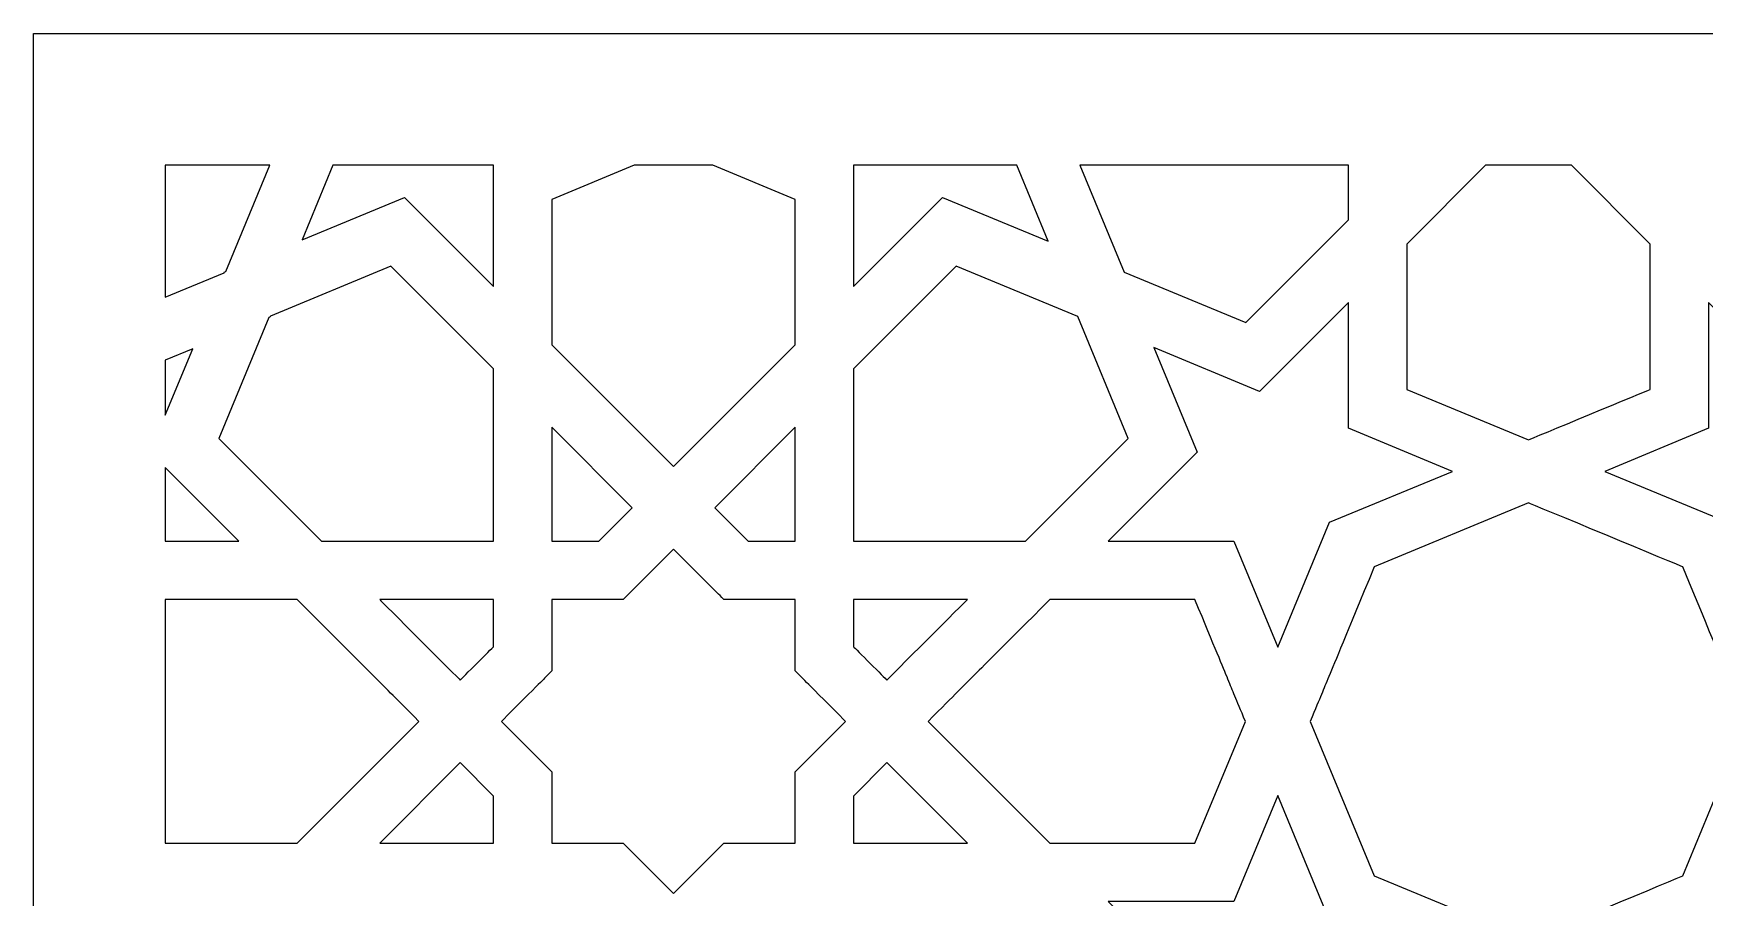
# Model space of a CAD drawing. Header units: millimetres. Extents: x -71 to 72, y -100 to 100.
# Drawn here: x -71.26 to -33.94, y 80.87 to 100.16 of the extents above; entities that cross this region are included whole.
import ezdxf

# ---------------------------------------------------------------- set-up
doc = ezdxf.new("R2010")
doc.units = ezdxf.units.MM
doc.header["$MEASUREMENT"] = 0
doc.layers.add('layer 1', color=7, linetype='Continuous')

msp = doc.modelspace()

# ---------------------------------------------------------------- linework, layer by layer
at = {"layer": 'layer 1', "color": 250}
for points, knots in [([(-71.2611, 100.1639), (-71.2611, 100.1639), (-71.2611, -99.8361), (-71.2611, -99.8361), (-71.2611, -99.8361), (-71.2611, -99.8361), (71.5959, -99.8361), (71.5959, -99.8361), (71.5959, -99.8361), (71.5959, -99.8361), (71.5959, 100.1639), (71.5959, 100.1639), (71.5959, 100.1639), (71.5959, 100.1639), (-71.2611, 100.1639), (-71.2611, 100.1639)], [0, 0, 0, 0, 0.2, 0.2, 0.2, 0.2, 0.4, 0.4, 0.4, 0.4, 0.6, 0.6, 0.6, 0.6, 1, 1, 1, 1]), ([(-68.3158, 97.2185), (-68.3158, 97.2185), (-65.9816, 97.2185), (-65.9816, 97.2185), (-65.9816, 97.2185), (-65.9816, 97.2185), (-66.9619, 94.85), (-66.9619, 94.85), (-66.9619, 94.85), (-66.9619, 94.85), (-66.9933, 94.8369), (-66.9933, 94.8369), (-66.9933, 94.8369), (-66.9933, 94.8369), (-67.0004, 94.82), (-67.0004, 94.82), (-67.0004, 94.82), (-67.0004, 94.82), (-68.3158, 94.2749), (-68.3158, 94.2749), (-68.3158, 94.2749), (-68.3158, 94.2749), (-68.3158, 97.2185), (-68.3158, 97.2185)], [0, 0, 0, 0, 0.1428571, 0.1428571, 0.1428571, 0.1428571, 0.2857143, 0.2857143, 0.2857143, 0.2857143, 0.4285714, 0.4285714, 0.4285714, 0.4285714, 0.5714286, 0.5714286, 0.5714286, 0.5714286, 0.7142857, 0.7142857, 0.7142857, 0.7142857, 1, 1, 1, 1]), ([(-64.5725, 97.2185), (-64.5725, 97.2185), (-60.9863, 97.2185), (-60.9863, 97.2185), (-60.9863, 97.2185), (-60.9863, 96.8802), (-60.9863, 94.8528), (-60.9863, 94.5145), (-60.9863, 94.5145), (-60.9863, 94.5145), (-62.9739, 96.5031), (-62.9739, 96.5031), (-62.9739, 96.5031), (-62.9739, 96.5031), (-65.2611, 95.5548), (-65.2611, 95.5548), (-65.2611, 95.5548), (-65.2611, 95.5548), (-64.5725, 97.2185), (-64.5725, 97.2185)], [0, 0, 0, 0, 0.1666667, 0.1666667, 0.1666667, 0.1666667, 0.3333333, 0.3333333, 0.3333333, 0.3333333, 0.5, 0.5, 0.5, 0.5, 0.6666667, 0.6666667, 0.6666667, 0.6666667, 1, 1, 1, 1]), ([(-59.6845, 96.4562), (-59.6845, 96.4562), (-57.8459, 97.2185), (-57.8459, 97.2185), (-57.8459, 97.2185), (-57.8459, 97.2185), (-56.0882, 97.2185), (-56.0882, 97.2185), (-56.0882, 97.2185), (-56.0882, 97.2185), (-54.2492, 96.4562), (-54.2492, 96.4562), (-54.2492, 96.4562), (-54.2492, 96.4562), (-54.2492, 93.2117), (-54.2492, 93.2117), (-54.2492, 93.2117), (-54.2492, 93.2117), (-56.967, 90.491), (-56.967, 90.491), (-56.967, 90.491), (-56.967, 90.491), (-59.6845, 93.2117), (-59.6845, 93.2117), (-59.6845, 93.2117), (-59.6845, 93.2117), (-59.6845, 96.4562), (-59.6845, 96.4562)], [0, 0, 0, 0, 0.125, 0.125, 0.125, 0.125, 0.25, 0.25, 0.25, 0.25, 0.375, 0.375, 0.375, 0.375, 0.5, 0.5, 0.5, 0.5, 0.625, 0.625, 0.625, 0.625, 0.75, 0.75, 0.75, 0.75, 1, 1, 1, 1]), ([(-52.9472, 97.2185), (-52.9472, 97.2185), (-49.3001, 97.2185), (-49.3001, 97.2185), (-49.3001, 97.2185), (-49.3001, 97.2185), (-48.5991, 95.5245), (-48.5991, 95.5245), (-48.5991, 95.5245), (-48.5991, 95.5245), (-50.9601, 96.5031), (-50.9601, 96.5031), (-50.9601, 96.5031), (-50.9601, 96.5031), (-52.9472, 94.5145), (-52.9472, 94.5145), (-52.9472, 94.5145), (-52.9472, 94.8623), (-52.9472, 96.9176), (-52.9472, 97.2185)], [0, 0, 0, 0, 0.1666667, 0.1666667, 0.1666667, 0.1666667, 0.3333333, 0.3333333, 0.3333333, 0.3333333, 0.5, 0.5, 0.5, 0.5, 0.6666667, 0.6666667, 0.6666667, 0.6666667, 1, 1, 1, 1]), ([(-41.8936, 97.2185), (-41.8936, 97.2185), (-41.8936, 96.0007), (-41.8936, 96.0007), (-41.8936, 96.0007), (-41.8936, 96.0007), (-44.186, 93.7066), (-44.186, 93.7066), (-44.186, 93.7066), (-44.186, 93.7066), (-46.9037, 94.8334), (-46.9037, 94.8334), (-46.9037, 94.8334), (-46.9037, 94.8334), (-47.8907, 97.2185), (-47.8907, 97.2185), (-47.8907, 97.2185), (-47.8907, 97.2185), (-41.8936, 97.2185), (-41.8936, 97.2185)], [0, 0, 0, 0, 0.1666667, 0.1666667, 0.1666667, 0.1666667, 0.3333333, 0.3333333, 0.3333333, 0.3333333, 0.5, 0.5, 0.5, 0.5, 0.6666667, 0.6666667, 0.6666667, 0.6666667, 1, 1, 1, 1]), ([(-40.5916, 95.461), (-40.5916, 95.461), (-38.8358, 97.2185), (-38.8358, 97.2185), (-38.8358, 97.2185), (-38.8358, 97.2185), (-36.912, 97.2185), (-36.912, 97.2185), (-36.912, 97.2185), (-36.912, 97.2185), (-35.1561, 95.461), (-35.1561, 95.461), (-35.1561, 95.461), (-35.1561, 95.461), (-35.1561, 92.2161), (-35.1561, 92.2161), (-35.1561, 92.2161), (-35.198, 92.1985), (-37.8321, 91.107), (-37.8739, 91.0897), (-37.8739, 91.0897), (-37.8739, 91.0897), (-40.5916, 92.2161), (-40.5916, 92.2161), (-40.5916, 92.2161), (-40.5916, 92.2161), (-40.5916, 95.461), (-40.5916, 95.461)], [0, 0, 0, 0, 0.125, 0.125, 0.125, 0.125, 0.25, 0.25, 0.25, 0.25, 0.375, 0.375, 0.375, 0.375, 0.5, 0.5, 0.5, 0.5, 0.625, 0.625, 0.625, 0.625, 0.75, 0.75, 0.75, 0.75, 1, 1, 1, 1]), ([(-65.9658, 93.8527), (-65.9658, 93.8527), (-63.2788, 94.966), (-63.2788, 94.966), (-63.2788, 94.966), (-63.2788, 94.966), (-60.9863, 92.6719), (-60.9863, 92.6719), (-60.9863, 92.6719), (-60.9863, 92.6719), (-60.9863, 88.8252), (-60.9863, 88.8252), (-60.9863, 88.8252), (-60.9863, 88.8252), (-64.8299, 88.8252), (-64.8299, 88.8252), (-64.8299, 88.8252), (-64.8299, 88.8252), (-67.1225, 91.1193), (-67.1225, 91.1193), (-67.1225, 91.1193), (-67.1225, 91.1193), (-66.0035, 93.8227), (-66.0035, 93.8227), (-66.0035, 93.8227), (-66.0035, 93.8227), (-65.9729, 93.8357), (-65.9729, 93.8357), (-65.9729, 93.8357), (-65.9729, 93.8357), (-65.9658, 93.8527), (-65.9658, 93.8527)], [0, 0, 0, 0, 0.1111111, 0.1111111, 0.1111111, 0.1111111, 0.2222222, 0.2222222, 0.2222222, 0.2222222, 0.3333333, 0.3333333, 0.3333333, 0.3333333, 0.4444444, 0.4444444, 0.4444444, 0.4444444, 0.5555556, 0.5555556, 0.5555556, 0.5555556, 0.6666667, 0.6666667, 0.6666667, 0.6666667, 0.7777778, 0.7777778, 0.7777778, 0.7777778, 1, 1, 1, 1]), ([(-52.9472, 92.6719), (-52.9472, 92.6719), (-50.6549, 94.966), (-50.6549, 94.966), (-50.6549, 94.966), (-50.6549, 94.966), (-47.9373, 93.8396), (-47.9373, 93.8396), (-47.9373, 93.8396), (-47.9373, 93.8396), (-46.8117, 91.1193), (-46.8117, 91.1193), (-46.8117, 91.1193), (-46.8117, 91.1193), (-49.104, 88.8252), (-49.104, 88.8252), (-49.104, 88.8252), (-49.104, 88.8252), (-52.9472, 88.8252), (-52.9472, 88.8252), (-52.9472, 88.8252), (-52.9472, 88.8252), (-52.9472, 92.6719), (-52.9472, 92.6719)], [0, 0, 0, 0, 0.1428571, 0.1428571, 0.1428571, 0.1428571, 0.2857143, 0.2857143, 0.2857143, 0.2857143, 0.4285714, 0.4285714, 0.4285714, 0.4285714, 0.5714286, 0.5714286, 0.5714286, 0.5714286, 0.7142857, 0.7142857, 0.7142857, 0.7142857, 1, 1, 1, 1]), ([(-46.2419, 93.1482), (-46.2419, 93.1482), (-43.8802, 92.1696), (-43.8802, 92.1696), (-43.8802, 92.1696), (-43.8802, 92.1696), (-41.8936, 94.1582), (-41.8936, 94.1582), (-41.8936, 94.1582), (-41.8936, 94.1582), (-41.8936, 91.3455), (-41.8936, 91.3455), (-41.8936, 91.3455), (-41.8936, 91.3455), (-39.575, 90.3845), (-39.575, 90.3845), (-39.575, 90.3845), (-39.575, 90.3845), (-42.3158, 89.2479), (-42.3158, 89.2479), (-42.3158, 89.2479), (-42.3158, 89.2479), (-43.4717, 86.4553), (-43.4717, 86.4553), (-43.4717, 86.4553), (-43.4717, 86.4553), (-44.4527, 88.8252), (-44.4527, 88.8252), (-44.4527, 88.8252), (-44.4527, 88.8252), (-47.2628, 88.8252), (-47.2628, 88.8252), (-47.2628, 88.8252), (-47.2628, 88.8252), (-45.2757, 90.8131), (-45.2757, 90.8131), (-45.2757, 90.8131), (-45.2757, 90.8131), (-46.2419, 93.1482), (-46.2419, 93.1482)], [0, 0, 0, 0, 0.0909091, 0.0909091, 0.0909091, 0.0909091, 0.1818182, 0.1818182, 0.1818182, 0.1818182, 0.2727273, 0.2727273, 0.2727273, 0.2727273, 0.3636364, 0.3636364, 0.3636364, 0.3636364, 0.4545455, 0.4545455, 0.4545455, 0.4545455, 0.5454545, 0.5454545, 0.5454545, 0.5454545, 0.6363636, 0.6363636, 0.6363636, 0.6363636, 0.7272727, 0.7272727, 0.7272727, 0.7272727, 0.8181818, 0.8181818, 0.8181818, 0.8181818, 1, 1, 1, 1]), ([(-33.8547, 94.1582), (-33.8547, 94.1582), (-31.8671, 92.1696), (-31.8671, 92.1696), (-31.8671, 92.1696), (-31.8671, 92.1696), (-29.5797, 93.1178), (-29.5797, 93.1178), (-29.5797, 93.1178), (-29.5797, 93.1178), (-30.5329, 90.8131), (-30.5329, 90.8131), (-30.5329, 90.8131), (-30.5329, 90.8131), (-28.5464, 88.8252), (-28.5464, 88.8252), (-28.5464, 88.8252), (-28.5464, 88.8252), (-31.3559, 88.8252), (-31.3559, 88.8252), (-31.3559, 88.8252), (-31.3559, 88.8252), (-32.3063, 86.529), (-32.3063, 86.529), (-32.3063, 86.529), (-32.3063, 86.529), (-33.4317, 89.2479), (-33.4317, 89.2479), (-33.4317, 89.2479), (-33.4317, 89.2479), (-36.1731, 90.3845), (-36.1731, 90.3845), (-36.1731, 90.3845), (-36.1731, 90.3845), (-33.8547, 91.3455), (-33.8547, 91.3455), (-33.8547, 91.3455), (-33.8547, 91.3455), (-33.8547, 94.1582), (-33.8547, 94.1582)], [0, 0, 0, 0, 0.0909091, 0.0909091, 0.0909091, 0.0909091, 0.1818182, 0.1818182, 0.1818182, 0.1818182, 0.2727273, 0.2727273, 0.2727273, 0.2727273, 0.3636364, 0.3636364, 0.3636364, 0.3636364, 0.4545455, 0.4545455, 0.4545455, 0.4545455, 0.5454545, 0.5454545, 0.5454545, 0.5454545, 0.6363636, 0.6363636, 0.6363636, 0.6363636, 0.7272727, 0.7272727, 0.7272727, 0.7272727, 0.8181818, 0.8181818, 0.8181818, 0.8181818, 1, 1, 1, 1]), ([(-68.3158, 92.8645), (-68.3158, 92.8645), (-67.7046, 93.1178), (-67.7046, 93.1178), (-67.7046, 93.1178), (-67.7046, 93.1178), (-68.3158, 91.6404), (-68.3158, 91.6404), (-68.3158, 91.6404), (-68.3158, 91.6404), (-68.3158, 92.8645), (-68.3158, 92.8645)], [0, 0, 0, 0, 0.25, 0.25, 0.25, 0.25, 0.5, 0.5, 0.5, 0.5, 1, 1, 1, 1]), ([(-59.6845, 91.3691), (-59.6845, 91.3691), (-57.8874, 89.5703), (-57.8874, 89.5703), (-57.8874, 89.5703), (-57.8874, 89.5703), (-58.6318, 88.8252), (-58.6318, 88.8252), (-58.6318, 88.8252), (-58.6318, 88.8252), (-59.6845, 88.8252), (-59.6845, 88.8252), (-59.6845, 88.8252), (-59.6845, 88.8252), (-59.6845, 91.3691), (-59.6845, 91.3691)], [0, 0, 0, 0, 0.2, 0.2, 0.2, 0.2, 0.4, 0.4, 0.4, 0.4, 0.6, 0.6, 0.6, 0.6, 1, 1, 1, 1]), ([(-54.2492, 91.3691), (-54.2492, 91.3691), (-54.2492, 88.8252), (-54.2492, 88.8252), (-54.2492, 88.8252), (-54.2492, 88.8252), (-55.302, 88.8252), (-55.302, 88.8252), (-55.302, 88.8252), (-55.302, 88.8252), (-56.0466, 89.5703), (-56.0466, 89.5703), (-56.0466, 89.5703), (-56.0466, 89.5703), (-54.2492, 91.3691), (-54.2492, 91.3691)], [0, 0, 0, 0, 0.2, 0.2, 0.2, 0.2, 0.4, 0.4, 0.4, 0.4, 0.6, 0.6, 0.6, 0.6, 1, 1, 1, 1]), ([(-68.3158, 90.4709), (-68.3158, 90.4709), (-66.6711, 88.8252), (-66.6711, 88.8252), (-66.6711, 88.8252), (-66.6711, 88.8252), (-68.3158, 88.8252), (-68.3158, 88.8252), (-68.3158, 88.8252), (-68.3158, 88.8252), (-68.3158, 90.4709), (-68.3158, 90.4709)], [0, 0, 0, 0, 0.25, 0.25, 0.25, 0.25, 0.5, 0.5, 0.5, 0.5, 1, 1, 1, 1]), ([(-33.0112, 84.7771), (-33.0112, 84.7771), (-34.4279, 81.3527), (-34.4279, 81.3527), (-34.4279, 81.3527), (-34.4438, 81.346), (-37.8426, 79.9373), (-37.8585, 79.931), (-37.8585, 79.931), (-37.8585, 79.931), (-37.8739, 79.9373), (-37.8739, 79.9373), (-37.8739, 79.9373), (-37.8739, 79.9373), (-37.8893, 79.931), (-37.8893, 79.931), (-37.8893, 79.931), (-37.8893, 79.931), (-41.3202, 81.3527), (-41.3202, 81.3527), (-41.3202, 81.3527), (-41.3202, 81.3527), (-42.7471, 84.8014), (-42.7471, 84.8014), (-42.7471, 84.8014), (-42.2595, 85.9804), (-42.6015, 85.1539), (-41.3199, 88.2509), (-41.3199, 88.2509), (-41.3199, 88.2509), (-37.8739, 89.6793), (-37.8739, 89.6793), (-37.8739, 89.6793), (-37.8321, 89.6617), (-34.4696, 88.2682), (-34.4279, 88.2509), (-34.4279, 88.2509), (-33.5844, 86.2126), (-33.5269, 86.0729), (-33.0112, 84.8261), (-33.0112, 84.8261), (-33.0112, 84.8261), (-33.0214, 84.8014), (-33.0214, 84.8014), (-33.0214, 84.8014), (-33.0214, 84.8014), (-33.0112, 84.7771), (-33.0112, 84.7771)], [0, 0, 0, 0, 0.0769231, 0.0769231, 0.0769231, 0.0769231, 0.1538462, 0.1538462, 0.1538462, 0.1538462, 0.2307692, 0.2307692, 0.2307692, 0.2307692, 0.3076923, 0.3076923, 0.3076923, 0.3076923, 0.3846154, 0.3846154, 0.3846154, 0.3846154, 0.4615385, 0.4615385, 0.4615385, 0.4615385, 0.5384615, 0.5384615, 0.5384615, 0.5384615, 0.6153846, 0.6153846, 0.6153846, 0.6153846, 0.6923077, 0.6923077, 0.6923077, 0.6923077, 0.7692308, 0.7692308, 0.7692308, 0.7692308, 0.8461538, 0.8461538, 0.8461538, 0.8461538, 1, 1, 1, 1]), ([(-59.6845, 85.9286), (-59.6845, 86.8754), (-59.6845, 86.577), (-59.6845, 87.5221), (-59.6845, 87.5221), (-58.744, 87.5221), (-59.0366, 87.5221), (-58.0926, 87.5221), (-58.0926, 87.5221), (-57.809, 87.806), (-57.9895, 87.6251), (-56.967, 88.6488), (-56.967, 88.6488), (-55.9442, 87.6251), (-56.1247, 87.806), (-55.8411, 87.5221), (-55.8411, 87.5221), (-55.8411, 87.5221), (-54.2492, 87.5221), (-54.2492, 87.5221), (-54.2492, 87.5221), (-54.2492, 87.5221), (-54.2492, 85.9293), (-54.2492, 85.9293), (-54.2492, 85.9293), (-53.9871, 85.6665), (-54.206, 85.8855), (-53.1231, 84.8014), (-53.1231, 84.8014), (-53.1231, 84.8014), (-54.2492, 83.675), (-54.2492, 83.675), (-54.2492, 83.675), (-54.2492, 82.7285), (-54.2492, 83.0266), (-54.2492, 82.0822), (-54.2492, 82.0822), (-55.6545, 82.0822), (-55.291, 82.0822), (-55.8414, 82.0822), (-55.8414, 82.0822), (-55.8414, 82.0822), (-56.967, 80.9551), (-56.967, 80.9551), (-56.967, 80.9551), (-56.967, 80.9551), (-58.0923, 82.0822), (-58.0923, 82.0822), (-58.0923, 82.0822), (-58.6431, 82.0822), (-58.2786, 82.0822), (-59.6845, 82.0822), (-59.6845, 82.0822), (-59.6845, 83.0227), (-59.6845, 82.7303), (-59.6845, 83.675), (-59.6845, 83.675), (-59.9684, 83.959), (-59.7874, 83.778), (-60.8103, 84.8014), (-60.8103, 84.8014), (-59.7155, 85.8972), (-59.9597, 85.6527), (-59.6845, 85.9286)], [0, 0, 0, 0, 0.0588235, 0.0588235, 0.0588235, 0.0588235, 0.1176471, 0.1176471, 0.1176471, 0.1176471, 0.1764706, 0.1764706, 0.1764706, 0.1764706, 0.2352941, 0.2352941, 0.2352941, 0.2352941, 0.2941176, 0.2941176, 0.2941176, 0.2941176, 0.3529412, 0.3529412, 0.3529412, 0.3529412, 0.4117647, 0.4117647, 0.4117647, 0.4117647, 0.4705882, 0.4705882, 0.4705882, 0.4705882, 0.5294118, 0.5294118, 0.5294118, 0.5294118, 0.5882353, 0.5882353, 0.5882353, 0.5882353, 0.6470588, 0.6470588, 0.6470588, 0.6470588, 0.7058824, 0.7058824, 0.7058824, 0.7058824, 0.7647059, 0.7647059, 0.7647059, 0.7647059, 0.8235294, 0.8235294, 0.8235294, 0.8235294, 0.8823529, 0.8823529, 0.8823529, 0.8823529, 1, 1, 1, 1]), ([(-68.3158, 87.5221), (-68.3158, 87.5221), (-65.3691, 87.5221), (-65.3691, 87.5221), (-65.3691, 87.5221), (-63.2588, 85.4096), (-63.8489, 86.0002), (-62.6511, 84.8014), (-62.6511, 84.8014), (-62.6511, 84.8014), (-65.3691, 82.0815), (-65.3691, 82.0815), (-65.3691, 82.0815), (-65.3691, 82.0815), (-68.3158, 82.0815), (-68.3158, 82.0815), (-68.3158, 82.0815), (-68.3158, 82.0815), (-68.3158, 87.5221), (-68.3158, 87.5221)], [0, 0, 0, 0, 0.1666667, 0.1666667, 0.1666667, 0.1666667, 0.3333333, 0.3333333, 0.3333333, 0.3333333, 0.5, 0.5, 0.5, 0.5, 0.6666667, 0.6666667, 0.6666667, 0.6666667, 1, 1, 1, 1]), ([(-63.5284, 87.5221), (-63.5284, 87.5221), (-60.9863, 87.5221), (-60.9863, 87.5221), (-60.9863, 87.5221), (-60.9863, 87.5221), (-60.9863, 86.468), (-60.9863, 86.468), (-60.9863, 86.468), (-61.0235, 86.4309), (-61.6937, 85.7596), (-61.7307, 85.7225), (-61.7307, 85.7225), (-61.7674, 85.7592), (-63.4917, 87.485), (-63.5284, 87.5221)], [0, 0, 0, 0, 0.2, 0.2, 0.2, 0.2, 0.4, 0.4, 0.4, 0.4, 0.6, 0.6, 0.6, 0.6, 1, 1, 1, 1]), ([(-52.9472, 87.5221), (-52.9472, 87.5221), (-50.4056, 87.5221), (-50.4056, 87.5221), (-50.4056, 87.5221), (-50.4451, 87.4822), (-52.163, 85.7631), (-52.2027, 85.7232), (-52.2027, 85.7232), (-52.2395, 85.7603), (-52.9106, 86.432), (-52.9472, 86.4687), (-52.9472, 86.4687), (-52.9472, 86.4687), (-52.9472, 87.5221), (-52.9472, 87.5221)], [0, 0, 0, 0, 0.2, 0.2, 0.2, 0.2, 0.4, 0.4, 0.4, 0.4, 0.6, 0.6, 0.6, 0.6, 1, 1, 1, 1]), ([(-45.3224, 87.5221), (-44.417, 85.3338), (-44.6374, 85.8665), (-44.1968, 84.8014), (-44.1968, 84.8014), (-44.1968, 84.8014), (-45.3224, 82.0822), (-45.3224, 82.0822), (-45.3224, 82.0822), (-45.3224, 82.0822), (-48.5645, 82.0822), (-48.5645, 82.0822), (-48.5645, 82.0822), (-48.5645, 82.0822), (-51.2823, 84.8014), (-51.2823, 84.8014), (-51.2823, 84.8014), (-50.006, 86.0792), (-50.6925, 85.392), (-48.5645, 87.5221), (-48.5645, 87.5221), (-48.5645, 87.5221), (-45.3224, 87.5221), (-45.3224, 87.5221)], [0, 0, 0, 0, 0.1428571, 0.1428571, 0.1428571, 0.1428571, 0.2857143, 0.2857143, 0.2857143, 0.2857143, 0.4285714, 0.4285714, 0.4285714, 0.4285714, 0.5714286, 0.5714286, 0.5714286, 0.5714286, 0.7142857, 0.7142857, 0.7142857, 0.7142857, 1, 1, 1, 1]), ([(-61.7307, 83.8807), (-61.7307, 83.8807), (-60.9863, 83.1353), (-60.9863, 83.1353), (-60.9863, 83.1353), (-60.9863, 83.1353), (-60.9863, 82.0822), (-60.9863, 82.0822), (-60.9863, 82.0822), (-60.9863, 82.0822), (-63.5281, 82.0815), (-63.5281, 82.0815), (-63.5281, 82.0815), (-63.5281, 82.0815), (-61.7307, 83.8807), (-61.7307, 83.8807)], [0, 0, 0, 0, 0.2, 0.2, 0.2, 0.2, 0.4, 0.4, 0.4, 0.4, 0.6, 0.6, 0.6, 0.6, 1, 1, 1, 1]), ([(-52.9472, 83.1353), (-52.9472, 83.1353), (-52.203, 83.8807), (-52.203, 83.8807), (-52.203, 83.8807), (-52.203, 83.8807), (-52.2027, 83.88), (-52.2027, 83.88), (-52.2027, 83.88), (-52.2027, 83.88), (-52.2024, 83.8807), (-52.2024, 83.8807), (-52.2024, 83.8807), (-52.2024, 83.8807), (-50.4056, 82.0822), (-50.4056, 82.0822), (-50.4056, 82.0822), (-50.4056, 82.0822), (-52.9472, 82.0822), (-52.9472, 82.0822), (-52.9472, 82.0822), (-52.9472, 82.0822), (-52.9472, 83.1353), (-52.9472, 83.1353)], [0, 0, 0, 0, 0.1428571, 0.1428571, 0.1428571, 0.1428571, 0.2857143, 0.2857143, 0.2857143, 0.2857143, 0.4285714, 0.4285714, 0.4285714, 0.4285714, 0.5714286, 0.5714286, 0.5714286, 0.5714286, 0.7142857, 0.7142857, 0.7142857, 0.7142857, 1, 1, 1, 1]), ([(-47.2628, 80.7791), (-46.9634, 80.7791), (-44.7511, 80.7791), (-44.4527, 80.7791), (-44.4527, 80.7791), (-44.4527, 80.7791), (-43.472, 83.148), (-43.472, 83.148), (-43.472, 83.148), (-43.472, 83.148), (-42.3161, 80.3557), (-42.3161, 80.3557), (-42.3161, 80.3557), (-42.3161, 80.3557), (-39.5903, 79.2254), (-39.5903, 79.2254), (-39.5903, 79.2254), (-39.5903, 79.2254), (-41.8936, 78.2708), (-41.8936, 78.2708), (-41.8936, 78.2708), (-41.8936, 77.9166), (-41.8936, 75.8035), (-41.8936, 75.4581), (-41.8936, 75.4581), (-41.8936, 75.4581), (-43.8807, 77.4467), (-43.8807, 77.4467), (-43.8807, 77.4467), (-43.8807, 77.4467), (-46.2354, 76.4709), (-46.2354, 76.4709), (-46.2354, 76.4709), (-46.2354, 76.4709), (-45.2754, 78.7898), (-45.2754, 78.7898), (-45.2754, 78.7898), (-45.2754, 78.7898), (-47.2628, 80.7791), (-47.2628, 80.7791)], [0, 0, 0, 0, 0.0909091, 0.0909091, 0.0909091, 0.0909091, 0.1818182, 0.1818182, 0.1818182, 0.1818182, 0.2727273, 0.2727273, 0.2727273, 0.2727273, 0.3636364, 0.3636364, 0.3636364, 0.3636364, 0.4545455, 0.4545455, 0.4545455, 0.4545455, 0.5454545, 0.5454545, 0.5454545, 0.5454545, 0.6363636, 0.6363636, 0.6363636, 0.6363636, 0.7272727, 0.7272727, 0.7272727, 0.7272727, 0.8181818, 0.8181818, 0.8181818, 0.8181818, 1, 1, 1, 1]), ([(-31.3559, 80.7784), (-31.3559, 80.7784), (-28.5464, 80.7784), (-28.5464, 80.7784), (-28.5464, 80.7784), (-28.5464, 80.7784), (-30.5329, 78.7905), (-30.5329, 78.7905), (-30.5329, 78.7905), (-30.5329, 78.7905), (-29.5857, 76.5013), (-29.5857, 76.5013), (-29.5857, 76.5013), (-29.5857, 76.5013), (-31.8671, 77.4467), (-31.8671, 77.4467), (-31.8671, 77.4467), (-31.8671, 77.4467), (-33.8547, 75.4581), (-33.8547, 75.4581), (-33.8547, 75.4581), (-33.8547, 75.8127), (-33.8547, 77.9265), (-33.8547, 78.2708), (-33.8547, 78.2708), (-33.8547, 78.2708), (-36.1574, 79.2254), (-36.1574, 79.2254), (-36.1574, 79.2254), (-36.1574, 79.2254), (-33.4317, 80.3557), (-33.4317, 80.3557), (-33.4317, 80.3557), (-33.4317, 80.3557), (-32.3063, 83.0746), (-32.3063, 83.0746), (-32.3063, 83.0746), (-32.3063, 83.0746), (-31.3559, 80.7784), (-31.3559, 80.7784)], [0, 0, 0, 0, 0.0909091, 0.0909091, 0.0909091, 0.0909091, 0.1818182, 0.1818182, 0.1818182, 0.1818182, 0.2727273, 0.2727273, 0.2727273, 0.2727273, 0.3636364, 0.3636364, 0.3636364, 0.3636364, 0.4545455, 0.4545455, 0.4545455, 0.4545455, 0.5454545, 0.5454545, 0.5454545, 0.5454545, 0.6363636, 0.6363636, 0.6363636, 0.6363636, 0.7272727, 0.7272727, 0.7272727, 0.7272727, 0.8181818, 0.8181818, 0.8181818, 0.8181818, 1, 1, 1, 1])]:
    msp.add_open_spline(points, degree=3, knots=knots, dxfattribs=at)

doc.saveas('drawing.dxf')
